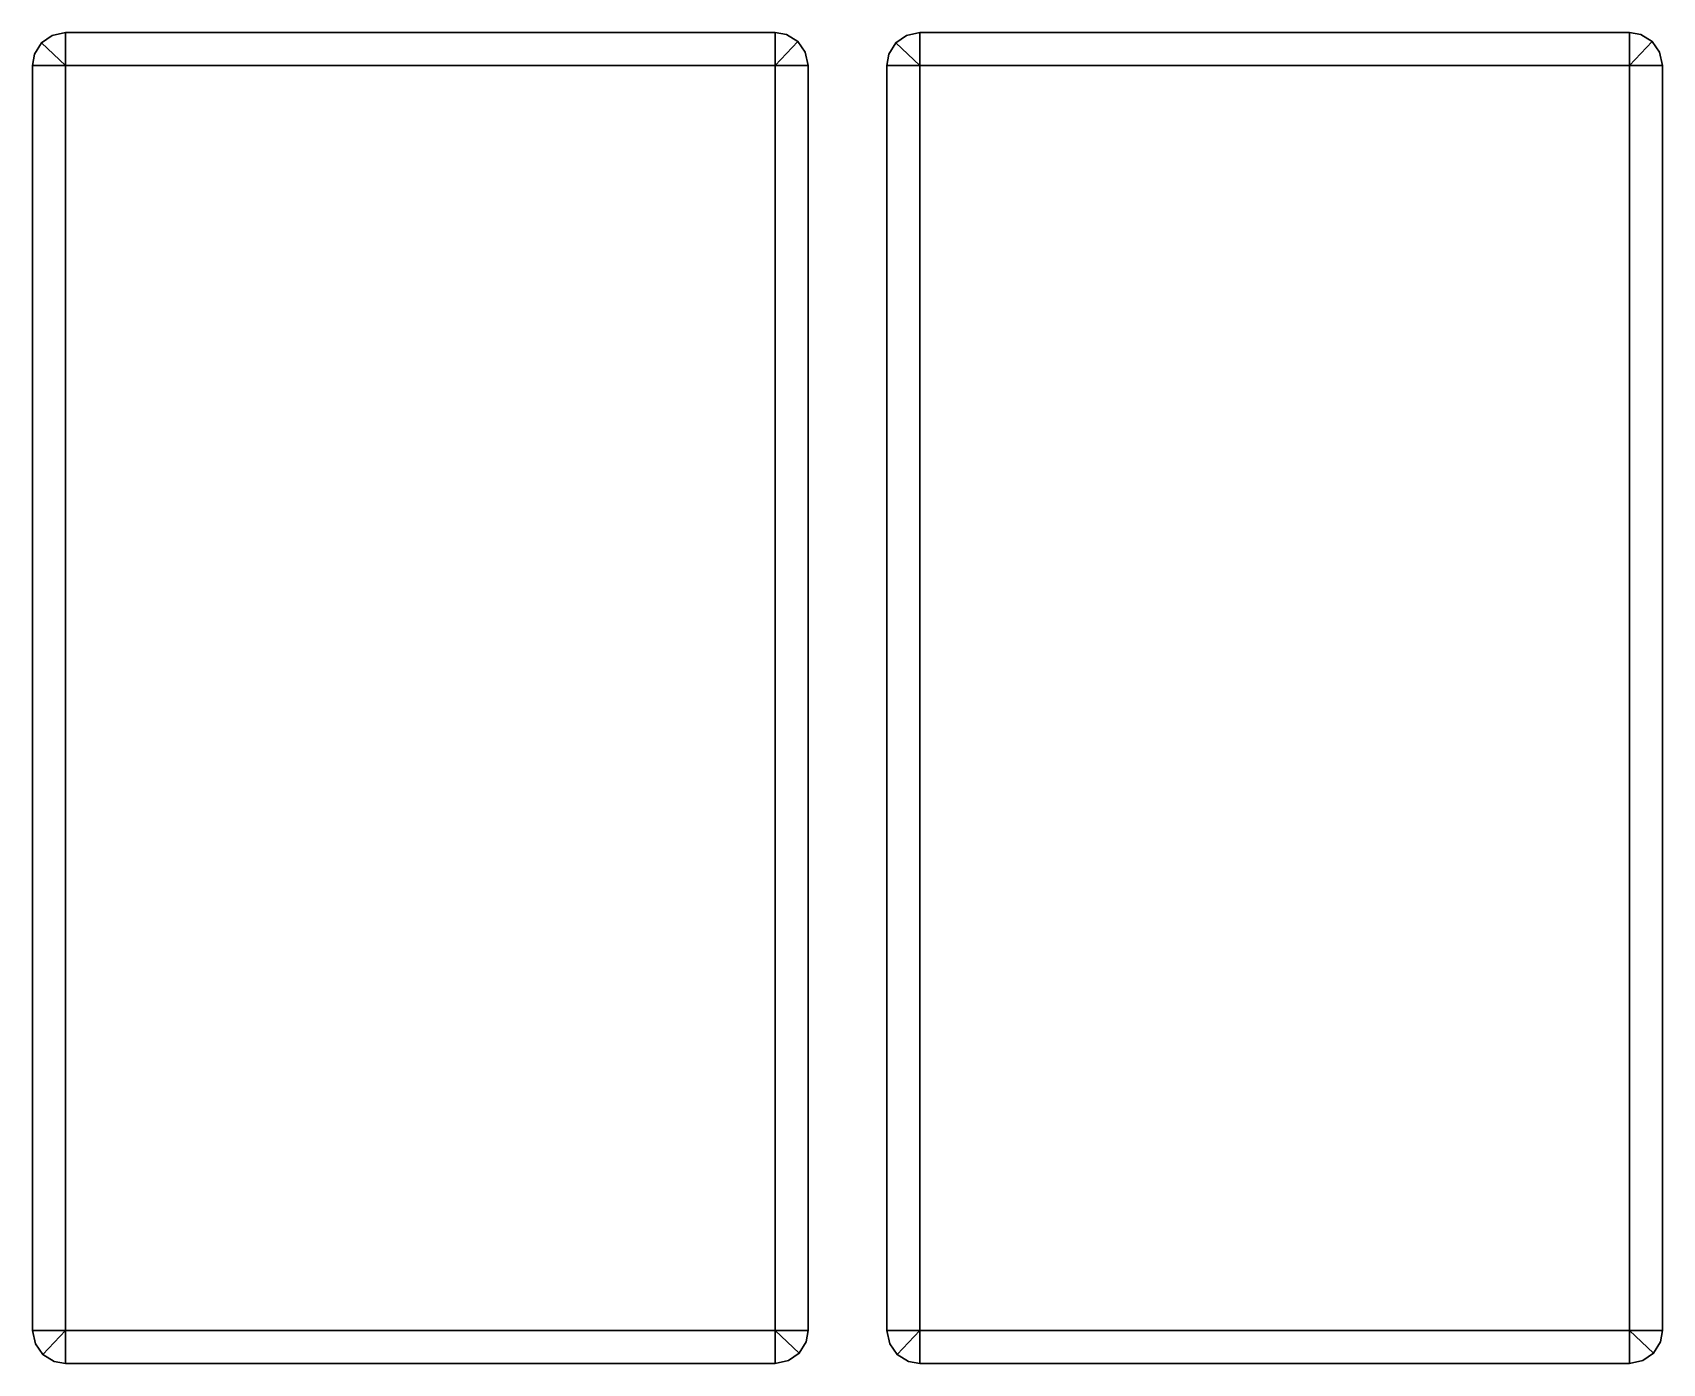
# Model space of a CAD drawing. Extents: x -3 to 87.8, y -49.1 to 16.1.
# Drawn here: x 3.55 to 15.95, y -5.06 to 5.06 of the extents above; entities that cross this region are included whole.
import ezdxf

# ---------------------------------------------------------------- set-up
doc = ezdxf.new("R2010")
doc.units = 0
doc.layers.add('12-THE_HANGED_MAN.2', color=253, linetype='CONTINUOUS')
doc.layers.add('13-DEATH.2', color=253, linetype='CONTINUOUS')

msp = doc.modelspace()

# ---------------------------------------------------------------- meshes
at = {"layer": '12-THE_HANGED_MAN.2'}
mesh = msp.add_polyface(dxfattribs=at)
corners = [(3.8, -5.0615, 0.03), (3.5712, -4.9125, 0.03), (9.3714, 4.9937), (9.2865, 5.0462), (9.2, -5.0615, 0.03), (3.6178, 4.9829, 0.03), (3.8, 5.0615), (3.699, 5.0403), (3.6178, 4.9829), (3.5653, 4.898), (9.301, -5.0403, 0.03), (9.3822, -4.9829, 0.03), (9.4347, -4.898, 0.03), (3.6286, -4.9937, 0.03), (9.45, 4.8115), (3.7135, -5.0462), (3.8, -5.0615), (9.4288, 4.9125), (9.2, 5.0615), (3.55, 4.8115, 0.03), (9.3822, -4.9829), (9.4347, -4.898), (3.55, 4.8115), (9.45, -4.8115, 0.03), (3.55, -4.8115), (3.5712, -4.9125), (3.6286, -4.9937), (9.2865, 5.0462, 0.03), (9.2, 5.0615, 0.03), (3.5653, 4.898, 0.03), (3.7135, -5.0462, 0.03), (3.699, 5.0403, 0.03), (9.2, -5.0615), (9.301, -5.0403), (9.45, -4.8115), (9.45, 4.8115, 0.03), (3.55, -4.8115, 0.03), (9.4288, 4.9125, 0.03), (9.3714, 4.9937, 0.03), (3.8, 5.0615, 0.03), (9.2, 4.8115), (9.2, 4.8115, 0.03), (9.2, -4.8115, 0.03), (9.2, -4.8115), (3.8, 4.8115, 0.03), (3.8, 4.8115), (3.8, -4.8115), (3.8, -4.8115, 0.03)]
mesh.append_faces([[corners[k] for k in face] for face in [(14, 35, 37, 17), (17, 37, 38, 2), (2, 38, 27, 3), (3, 27, 28, 18), (18, 28, 39, 6), (45, 22, 24, 46), (6, 39, 31, 7), (7, 31, 5, 8), (8, 5, 29, 9), (9, 29, 19, 22), (22, 19, 36, 24), (37, 35, 41, 38), (24, 36, 1, 25), (25, 1, 13, 26), (26, 13, 30, 15), (15, 30, 0, 16), (16, 0, 4, 32), (41, 28, 27, 38), (32, 4, 10, 33), (33, 10, 11, 20), (20, 11, 12, 21), (21, 12, 23, 34), (34, 23, 35, 14), (43, 34, 14, 40), (40, 2, 3, 18), (42, 47, 44, 41), (46, 43, 40, 45), (43, 32, 33, 20), (43, 20, 21, 34), (18, 6, 45, 40), (47, 36, 19, 44), (44, 19, 29, 5), (41, 44, 39, 28), (44, 5, 31, 39), (40, 14, 17, 2), (46, 26, 15, 16), (42, 23, 12, 11), (43, 46, 16, 32), (46, 24, 25, 26), (35, 23, 42, 41), (42, 11, 10, 4), (4, 0, 47, 42), (45, 6, 7, 8), (45, 8, 9, 22), (47, 0, 30, 13), (47, 13, 1, 36)]])
at = {"layer": '13-DEATH.2'}
mesh = msp.add_polyface(dxfattribs=at)
corners = [(10.3, -5.0615, 0.03), (10.0712, -4.9125, 0.03), (15.8714, 4.9937), (15.7865, 5.0462), (15.7, -5.0615, 0.03), (10.1178, 4.9829, 0.03), (10.3, 5.0615), (10.199, 5.0403), (10.1178, 4.9829), (10.0653, 4.898), (15.801, -5.0403, 0.03), (15.8822, -4.9829, 0.03), (15.9347, -4.898, 0.03), (10.1286, -4.9937, 0.03), (15.95, 4.8115), (10.2135, -5.0462), (10.3, -5.0615), (15.9288, 4.9125), (15.7, 5.0615), (10.05, 4.8115, 0.03), (15.8822, -4.9829), (15.9347, -4.898), (10.05, 4.8115), (15.95, -4.8115, 0.03), (10.05, -4.8115), (10.0712, -4.9125), (10.1286, -4.9937), (15.7865, 5.0462, 0.03), (15.7, 5.0615, 0.03), (10.0653, 4.898, 0.03), (10.2135, -5.0462, 0.03), (10.199, 5.0403, 0.03), (15.7, -5.0615), (15.801, -5.0403), (15.95, -4.8115), (15.95, 4.8115, 0.03), (10.05, -4.8115, 0.03), (15.9288, 4.9125, 0.03), (15.8714, 4.9937, 0.03), (10.3, 5.0615, 0.03), (15.7, 4.8115), (15.7, 4.8115, 0.03), (15.7, -4.8115, 0.03), (15.7, -4.8115), (10.3, 4.8115, 0.03), (10.3, 4.8115), (10.3, -4.8115), (10.3, -4.8115, 0.03)]
mesh.append_faces([[corners[k] for k in face] for face in [(14, 35, 37, 17), (17, 37, 38, 2), (2, 38, 27, 3), (3, 27, 28, 18), (18, 28, 39, 6), (45, 22, 24, 46), (6, 39, 31, 7), (7, 31, 5, 8), (8, 5, 29, 9), (9, 29, 19, 22), (22, 19, 36, 24), (37, 35, 41, 38), (24, 36, 1, 25), (25, 1, 13, 26), (26, 13, 30, 15), (15, 30, 0, 16), (16, 0, 4, 32), (41, 28, 27, 38), (32, 4, 10, 33), (33, 10, 11, 20), (20, 11, 12, 21), (21, 12, 23, 34), (34, 23, 35, 14), (43, 34, 14, 40), (40, 2, 3, 18), (42, 47, 44, 41), (46, 43, 40, 45), (43, 32, 33, 20), (43, 20, 21, 34), (18, 6, 45, 40), (47, 36, 19, 44), (44, 19, 29, 5), (41, 44, 39, 28), (44, 5, 31, 39), (40, 14, 17, 2), (46, 26, 15, 16), (42, 23, 12, 11), (43, 46, 16, 32), (46, 24, 25, 26), (35, 23, 42, 41), (42, 11, 10, 4), (4, 0, 47, 42), (45, 6, 7, 8), (45, 8, 9, 22), (47, 0, 30, 13), (47, 13, 1, 36)]])

doc.saveas('drawing.dxf')
